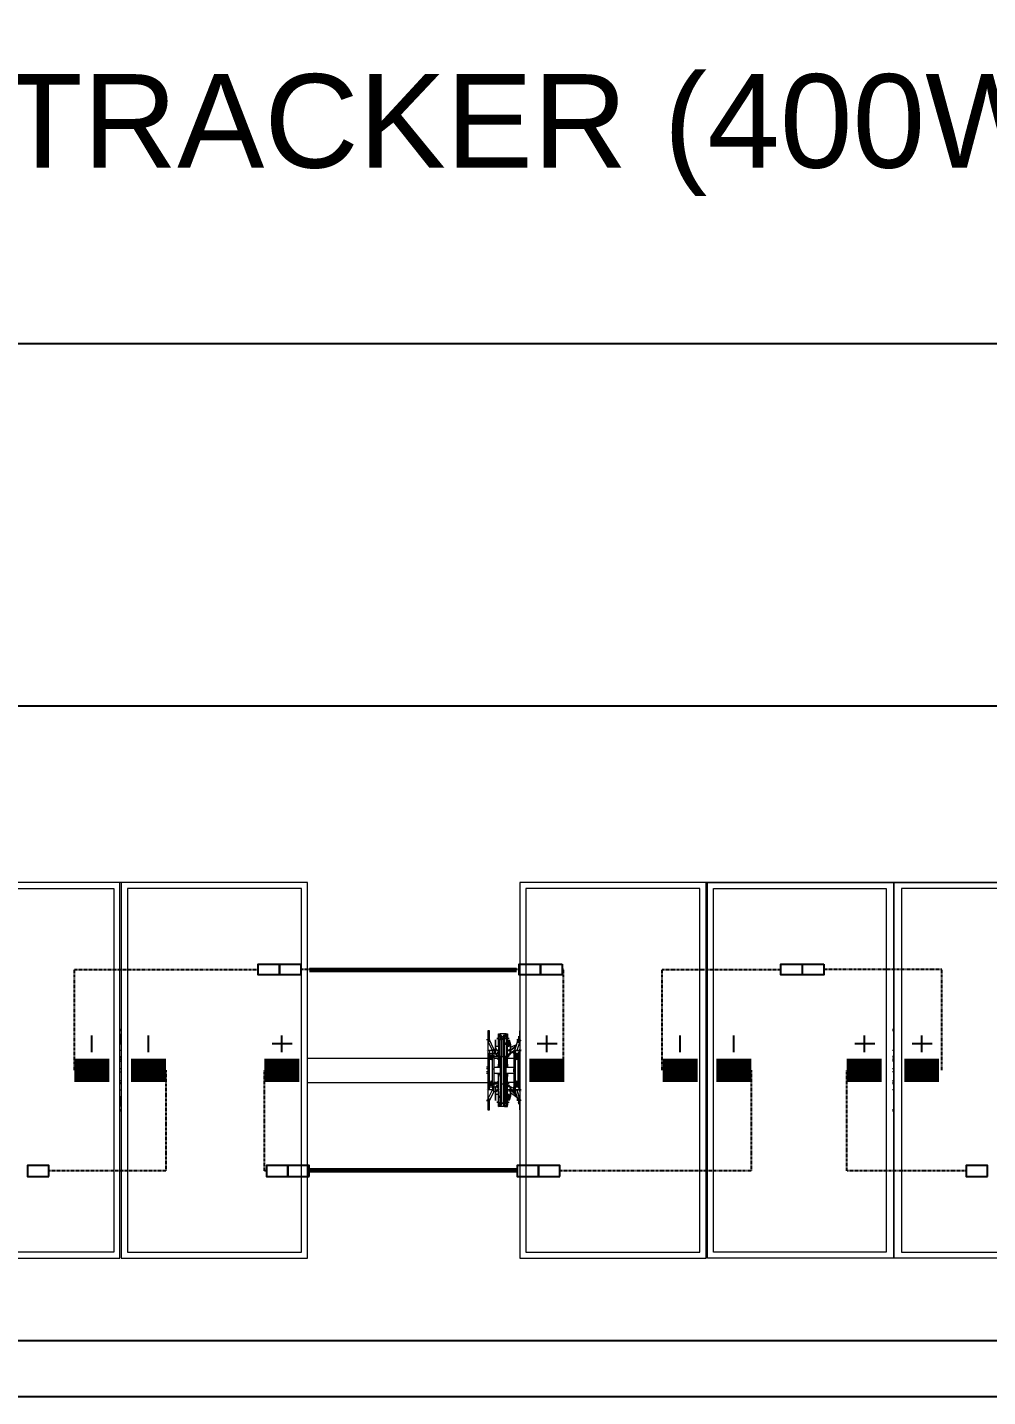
# Model space of a CAD drawing. Header units: feet. Extents: x -13743 to 68376, y -48 to 67763.
# Drawn here: x 3139.1 to 3344.3, y 1050.6 to 1343.3 of the extents above; entities that cross this region are included whole.
import ezdxf
from ezdxf.lldxf.tags import DXFTag

# ---------------------------------------------------------------- set-up
doc = ezdxf.new("R2010")
doc.units = ezdxf.units.FT
doc.header["$MEASUREMENT"] = 0
doc.linetypes.add('HIDDEN', pattern=[0.375, 0.25, -0.125])
for name, color, linetype in [('E-DC HARNESS-NEG', 170, 'DC HARNESS CABLE'), ('E-DC HARNESS-POS', 10, 'DC HARNESS CABLE'), ('E-HARN-COMP', 8, 'Continuous'), ('E-TRNK-CABL-NEG', 6, 'HIDDEN'), ('E-TRUNK-CABLE-POS', 6, 'HIDDEN'), ('G-ANNO-TEXT', 1, 'Continuous'), ('Polarity-Text', 7, 'Continuous')]:
    doc.layers.add(name, color=color, linetype=linetype)
doc.styles.add('NEI-A', font='arial.ttf')
doc.styles.get("Standard").update_dxf_attribs({"font": 'arial.ttf'})
tags = doc.linetypes.add('DC HARNESS CABLE', pattern='A,0.5,-0.2,["DH",Standard,S=0.1,R=0,X=-0.1,Y=-0.05],-0.2', length=0.9).pattern_tags.tags
tags[6] = DXFTag(74, 10)

# ---------------------------------------------------------------- blocks, each defined once
blk = doc.blocks.new('A$Ccdbb2b2c')
at = {"lineweight": 5}
for points in [[(6.0398, 0.4133), (7.8947, 0.4133)], [(8.128, 0.4133), (9.5696, 0.4133)], [(7.483, 0.2517), (7.4847, 0.2517)], [(7.483, 0.25), (7.4847, 0.25)], [(7.483, 0.235), (7.483, 0.2467), (7.483, 0.2433)], [(7.688, 0.2517), (7.6897, 0.2517)], [(7.688, 0.25), (7.6897, 0.25)], [(7.688, 0.235), (7.6897, 0.2467), (7.6897, 0.2433)], [(7.8947, 0.24), (7.8963, 0.24), (7.8947, 0.24), (7.8947, 0.2417), (7.8963, 0.2417), (7.8947, 0.2433), (7.8947, 0.25)], [(7.8947, 0.2433), (7.8947, 0.2433)], [(7.9063, 0.2417), (7.908, 0.2417), (7.908, 0.2333), (7.9063, 0.2333), (7.9063, 0.24), (7.9047, 0.235), (7.9047, 0.225), (7.9063, 0.2233), (7.9047, 0.225), (7.9063, 0.225), (7.908, 0.2233), (7.908, 0.225)], [(7.9113, 0.2417), (7.9113, 0.245), (7.9097, 0.245), (7.9097, 0.2467), (7.908, 0.2467), (7.908, 0.245), (7.908, 0.2433), (7.9097, 0.2433), (7.9113, 0.2433), (7.913, 0.2433), (7.9147, 0.2433), (7.9163, 0.2433), (7.918, 0.245), (7.918, 0.2467), (7.9163, 0.2467)], [(7.908, 0.2417), (7.9097, 0.2417), (7.9097, 0.2433), (7.908, 0.245), (7.908, 0.2433), (7.908, 0.235), (7.908, 0.2433)], [(7.913, 0.24), (7.913, 0.2433), (7.9113, 0.2433), (7.913, 0.2433), (7.9113, 0.245), (7.913, 0.245), (7.9113, 0.245), (7.9097, 0.2467), (7.9113, 0.2467), (7.9097, 0.2467), (7.9113, 0.2467), (7.9163, 0.2467), (7.9163, 0.245), (7.9147, 0.245), (7.9163, 0.245), (7.9147, 0.245), (7.9147, 0.2433), (7.9163, 0.2433), (7.9163, 0.2417)], [(7.9097, 0.2467), (7.9097, 0.2467)], [(7.9097, 0.2467), (7.9097, 0.245)], [(7.9097, 0.2433), (7.9113, 0.2433)], [(7.9113, 0.24), (7.913, 0.24), (7.913, 0.2217), (7.9113, 0.2217), (7.9113, 0.2417), (7.9097, 0.2417), (7.9097, 0.2217)], [(7.9163, 0.2217), (7.9163, 0.2417), (7.9147, 0.2417), (7.9147, 0.2217), (7.913, 0.2217), (7.913, 0.1917), (7.9113, 0.1917), (7.9113, 0.1717), (7.9097, 0.1717), (7.9097, 0.1917)], [(7.913, 0.2417), (7.9147, 0.2417), (7.9147, 0.245), (7.9163, 0.245), (7.918, 0.2467), (7.9163, 0.2467), (7.9163, 0.245)], [(7.918, 0.2433), (7.9163, 0.2433), (7.918, 0.2433), (7.918, 0.235), (7.918, 0.2433), (7.9163, 0.2433), (7.9147, 0.2433)], [(7.9163, 0.2467), (7.9163, 0.2467)], [(7.9213, 0.235), (7.9213, 0.225), (7.9213, 0.235), (7.9213, 0.24), (7.9213, 0.2333), (7.918, 0.2333), (7.918, 0.2417), (7.9197, 0.2417), (7.918, 0.2417)], [(7.928, 0.2383), (7.9297, 0.24), (7.928, 0.24), (7.928, 0.2433), (7.928, 0.25), (7.9297, 0.25), (7.9297, 0.1633), (7.928, 0.1633), (7.928, 0.17), (7.928, 0.1733), (7.9297, 0.1733), (7.928, 0.175)], [(8.333, 0.2517), (8.3347, 0.2517)], [(8.333, 0.25), (8.3347, 0.25)], [(8.333, 0.235), (8.3347, 0.2467), (8.3347, 0.2433)], [(7.483, 0.2283), (7.4847, 0.2283)], [(7.688, 0.2283), (7.6897, 0.2283)], [(7.9013, 0.1917), (7.8997, 0.1917), (7.898, 0.1917), (7.8963, 0.1917), (7.8963, 0.1933), (7.898, 0.1933), (7.898, 0.195), (7.8997, 0.1933), (7.8997, 0.22), (7.898, 0.22), (7.8963, 0.22), (7.8963, 0.2217), (7.898, 0.2217), (7.8997, 0.2217), (7.8997, 0.225), (7.9013, 0.225), (7.9013, 0.2283), (7.8997, 0.2283), (7.8997, 0.225), (7.8947, 0.225), (7.8947, 0.2283), (7.8963, 0.225), (7.8963, 0.2233), (7.8947, 0.2233), (7.8947, 0.19), (7.8963, 0.19), (7.8947, 0.19), (7.8947, 0.2233), (7.8963, 0.2233), (7.8963, 0.225), (7.8997, 0.225), (7.8997, 0.2283), (7.898, 0.2283), (7.8997, 0.2283), (7.8997, 0.23), (7.8963, 0.24), (7.8947, 0.2383), (7.898, 0.2283), (7.8997, 0.2283), (7.8997, 0.23), (7.8963, 0.24), (7.8947, 0.2383), (7.893, 0.24)], [(7.893, 0.23), (7.893, 0.23)], [(7.893, 0.2283), (7.893, 0.2283)], [(7.8947, 0.24), (7.8947, 0.24)], [(7.8947, 0.24), (7.8947, 0.24)], [(7.8947, 0.24), (7.8947, 0.24)], [(7.8947, 0.2383), (7.898, 0.2283), (7.8947, 0.2283)], [(7.8947, 0.2317), (7.8947, 0.23)], [(7.8947, 0.2283), (7.8947, 0.23)], [(7.8963, 0.2367), (7.8963, 0.24), (7.898, 0.24)], [(7.8963, 0.2383), (7.8963, 0.2367), (7.8963, 0.2383), (7.898, 0.2383)], [(7.9047, 0.225), (7.9047, 0.2267), (7.8997, 0.2283), (7.898, 0.2283), (7.8997, 0.2283), (7.9013, 0.2283), (7.9013, 0.225), (7.8997, 0.225), (7.9013, 0.225), (7.8997, 0.225), (7.9013, 0.225), (7.9013, 0.1883), (7.8997, 0.1883), (7.8997, 0.1917), (7.8997, 0.1933), (7.898, 0.1933), (7.8963, 0.1933), (7.8963, 0.22), (7.898, 0.22), (7.898, 0.2183), (7.8997, 0.22), (7.8997, 0.2217), (7.8997, 0.2233), (7.898, 0.2233), (7.8963, 0.2233), (7.8963, 0.2217), (7.8963, 0.22), (7.8963, 0.2217), (7.8963, 0.2233)], [(7.8997, 0.2317), (7.9047, 0.2283), (7.898, 0.235), (7.9047, 0.2317), (7.9047, 0.2333)], [(7.8997, 0.23), (7.9013, 0.2283), (7.9013, 0.2267), (7.9047, 0.225), (7.9047, 0.235)], [(7.9113, 0.2367), (7.9097, 0.2367), (7.9097, 0.2117), (7.9097, 0.21), (7.9113, 0.21), (7.9097, 0.21), (7.9113, 0.21), (7.9097, 0.21), (7.9013, 0.21)], [(7.9063, 0.235), (7.9063, 0.235)], [(7.9097, 0.2117), (7.908, 0.2117), (7.908, 0.2133), (7.908, 0.235)], [(7.908, 0.23), (7.908, 0.2333), (7.9097, 0.2333)], [(7.908, 0.2283), (7.9097, 0.2283)], [(7.9097, 0.235), (7.9113, 0.235)], [(7.9147, 0.24), (7.9163, 0.24)], [(7.9163, 0.235), (7.918, 0.235), (7.918, 0.2133), (7.918, 0.2117), (7.9163, 0.2117), (7.9163, 0.2367), (7.918, 0.2367)], [(7.9197, 0.2333), (7.918, 0.2333), (7.918, 0.23)], [(7.918, 0.2283), (7.9197, 0.2283)], [(7.9197, 0.24), (7.9197, 0.24)], [(7.9213, 0.235), (7.9213, 0.235)], [(7.9213, 0.2333), (7.9213, 0.2317)], [(7.9213, 0.2267), (7.9213, 0.225)], [(7.923, 0.23), (7.923, 0.2283), (7.9247, 0.2283)], [(7.923, 0.2283), (7.923, 0.225), (7.9247, 0.225), (7.923, 0.225), (7.923, 0.1883)], [(7.928, 0.24), (7.928, 0.24)], [(7.928, 0.2283), (7.9297, 0.2283), (7.9297, 0.225), (7.928, 0.225), (7.928, 0.2233)], [(7.9297, 0.24), (7.9313, 0.24)], [(7.9297, 0.2317), (7.9297, 0.23), (7.9297, 0.2283)], [(7.9297, 0.23), (7.9297, 0.23)], [(7.9313, 0.2283), (7.9313, 0.2283)], [(8.333, 0.2283), (8.3347, 0.2283)], [(7.483, 0.2217), (7.4847, 0.2217)], [(7.483, 0.22), (7.4847, 0.22)], [(7.483, 0.2183), (7.4847, 0.2183)], [(7.483, 0.2167), (7.4847, 0.2167)], [(7.6897, 0.2217), (7.688, 0.2217)], [(7.688, 0.22), (7.6897, 0.22)], [(7.688, 0.2183), (7.6897, 0.2183)], [(7.6897, 0.2167), (7.688, 0.2167)], [(7.8947, 0.225), (7.8947, 0.2233), (7.8947, 0.19), (7.8963, 0.19), (7.8963, 0.1917), (7.8963, 0.19), (7.898, 0.19), (7.8997, 0.19), (7.8997, 0.1917), (7.898, 0.1917), (7.898, 0.19), (7.8997, 0.1917), (7.8997, 0.1933)], [(7.8947, 0.2233), (7.8947, 0.225), (7.8947, 0.2233), (7.8963, 0.2233), (7.8963, 0.2217), (7.8963, 0.2233), (7.898, 0.2233), (7.8997, 0.2233), (7.8997, 0.2217), (7.8997, 0.225)], [(7.8997, 0.22), (7.8997, 0.2217), (7.9013, 0.2217), (7.8997, 0.2217), (7.898, 0.2217), (7.898, 0.2233), (7.8997, 0.2217), (7.8997, 0.22), (7.8997, 0.1933), (7.8997, 0.1917), (7.898, 0.19), (7.898, 0.1917), (7.8963, 0.1917), (7.8963, 0.1933), (7.898, 0.1933), (7.898, 0.195), (7.8997, 0.1933), (7.8997, 0.22), (7.898, 0.22), (7.8963, 0.22), (7.8947, 0.22), (7.8963, 0.22), (7.898, 0.22), (7.898, 0.2183), (7.8997, 0.22), (7.8997, 0.2217), (7.898, 0.2217), (7.8997, 0.2217), (7.898, 0.2217), (7.8997, 0.2217), (7.898, 0.2217), (7.8997, 0.2217), (7.898, 0.2217), (7.8997, 0.2217), (7.898, 0.2233), (7.898, 0.2217), (7.8963, 0.2217), (7.8963, 0.22), (7.8963, 0.1933), (7.8947, 0.1933), (7.8963, 0.1933), (7.8963, 0.1917), (7.8963, 0.19), (7.8963, 0.1883), (7.8947, 0.1883), (7.8947, 0.185), (7.8963, 0.1883), (7.8997, 0.1883), (7.8997, 0.185), (7.898, 0.185), (7.8997, 0.185), (7.8997, 0.1883), (7.8963, 0.1883), (7.8963, 0.19), (7.8963, 0.1917)], [(7.8963, 0.2233), (7.8963, 0.2233)], [(7.8963, 0.2233), (7.8963, 0.2233)], [(7.8963, 0.2233), (7.8963, 0.2233)], [(7.8963, 0.2217), (7.8963, 0.2217)], [(7.8963, 0.2217), (7.8963, 0.2217)], [(7.8963, 0.2217), (7.8963, 0.2217)], [(7.8963, 0.22), (7.8963, 0.22)], [(7.8963, 0.22), (7.8963, 0.22)], [(7.8963, 0.22), (7.8963, 0.22)], [(7.8963, 0.22), (7.8963, 0.1933)], [(7.898, 0.2233), (7.898, 0.2233)], [(7.898, 0.2233), (7.898, 0.2233)], [(7.898, 0.2233), (7.898, 0.2233)], [(7.898, 0.22), (7.898, 0.22)], [(7.898, 0.22), (7.898, 0.22)], [(7.898, 0.22), (7.898, 0.22)], [(7.8997, 0.225), (7.8997, 0.225)], [(7.8997, 0.2233), (7.8997, 0.2233)], [(7.8997, 0.2233), (7.8997, 0.2233)], [(7.8997, 0.2233), (7.8997, 0.2233)], [(7.8997, 0.2217), (7.8997, 0.2217)], [(7.8997, 0.2217), (7.8997, 0.2217)], [(7.8997, 0.2217), (7.8997, 0.2217)], [(7.8997, 0.22), (7.8997, 0.22)], [(7.8997, 0.22), (7.8997, 0.22)], [(7.8997, 0.22), (7.8997, 0.22)], [(7.908, 0.22), (7.9013, 0.22)], [(7.908, 0.2233), (7.9097, 0.2233)], [(7.923, 0.21), (7.9163, 0.21), (7.918, 0.21), (7.918, 0.2133), (7.918, 0.21), (7.9197, 0.21), (7.918, 0.21), (7.9197, 0.21), (7.918, 0.21), (7.9163, 0.21), (7.9163, 0.2117)], [(7.9197, 0.225), (7.9197, 0.2233), (7.9213, 0.225), (7.9197, 0.2233), (7.918, 0.2233)], [(7.923, 0.22), (7.918, 0.22)], [(7.9197, 0.22), (7.918, 0.2183)], [(7.9197, 0.2233), (7.9213, 0.225), (7.923, 0.225)], [(7.9197, 0.2217), (7.9213, 0.2217)], [(7.923, 0.225), (7.923, 0.225)], [(7.9247, 0.1933), (7.9247, 0.22), (7.9247, 0.2217), (7.9263, 0.2217), (7.9263, 0.2233), (7.9247, 0.2217), (7.9247, 0.22), (7.9263, 0.22), (7.928, 0.22), (7.928, 0.2217), (7.928, 0.2233), (7.9263, 0.2233), (7.9247, 0.2233), (7.9247, 0.2217), (7.9247, 0.225)], [(7.9247, 0.225), (7.9247, 0.225)], [(7.9247, 0.22), (7.9263, 0.2183), (7.9263, 0.22), (7.928, 0.22), (7.928, 0.2217), (7.9263, 0.2217), (7.928, 0.2217), (7.928, 0.2233), (7.9297, 0.2233), (7.9297, 0.19), (7.928, 0.19)], [(7.9247, 0.2233), (7.9247, 0.2233)], [(7.9247, 0.2217), (7.9247, 0.2217)], [(7.9247, 0.22), (7.9247, 0.22)], [(7.9263, 0.2233), (7.9263, 0.2233)], [(7.9263, 0.2217), (7.928, 0.2217)], [(7.9263, 0.2217), (7.928, 0.2217)], [(7.9263, 0.2217), (7.928, 0.2217)], [(7.9263, 0.2217), (7.928, 0.2217)], [(7.9263, 0.2217), (7.928, 0.2217)], [(7.9263, 0.2217), (7.928, 0.2217)], [(7.9263, 0.22), (7.9263, 0.22)], [(7.928, 0.2233), (7.928, 0.2233)], [(7.928, 0.2217), (7.928, 0.2217)], [(7.928, 0.22), (7.928, 0.22)], [(7.928, 0.1933), (7.928, 0.22)], [(7.9297, 0.225), (7.9297, 0.2233)], [(8.128, 0.22), (7.9297, 0.22)], [(8.3347, 0.2217), (8.333, 0.2217)], [(8.333, 0.22), (8.3347, 0.22)], [(8.333, 0.2183), (8.3347, 0.2183)], [(8.3347, 0.2167), (8.333, 0.2167)], [(7.483, 0.2083), (7.4847, 0.2083)], [(7.483, 0.205), (7.4847, 0.205)], [(7.688, 0.2083), (7.6897, 0.2083)], [(7.6897, 0.205), (7.688, 0.205)], [(7.8947, 0.21), (7.8963, 0.21)], [(7.8947, 0.2083), (7.8963, 0.2083)], [(7.8947, 0.205), (7.8963, 0.205)], [(7.8947, 0.2033), (7.8963, 0.2033)], [(7.9013, 0.205), (7.9013, 0.2083)], [(7.9013, 0.2033), (7.9097, 0.2033), (7.9113, 0.2033), (7.9097, 0.2033), (7.908, 0.2033), (7.9097, 0.2033), (7.9113, 0.2033), (7.9097, 0.2033), (7.908, 0.2033), (7.908, 0.2), (7.908, 0.2033)], [(7.908, 0.21), (7.9097, 0.21), (7.908, 0.21), (7.9097, 0.21), (7.9113, 0.21)], [(7.908, 0.1783), (7.908, 0.17), (7.908, 0.1783), (7.908, 0.2), (7.908, 0.2017), (7.9097, 0.2017)], [(7.9113, 0.2033), (7.9097, 0.2033), (7.9097, 0.2017), (7.9097, 0.1767), (7.9113, 0.1767)], [(7.9163, 0.2017), (7.918, 0.2017), (7.918, 0.2), (7.918, 0.2033), (7.9163, 0.2033), (7.923, 0.2033)], [(7.9163, 0.1783), (7.918, 0.1783), (7.918, 0.2), (7.918, 0.2033), (7.9163, 0.2033), (7.9163, 0.1767), (7.918, 0.1767)], [(7.918, 0.2033), (7.9197, 0.2033)], [(7.9247, 0.2083), (7.923, 0.2083), (7.923, 0.205)], [(7.9297, 0.21), (7.9313, 0.21)], [(7.9297, 0.2083), (7.9313, 0.2083)], [(7.9297, 0.205), (7.9313, 0.205)], [(7.9297, 0.2033), (7.9313, 0.2033)], [(8.333, 0.2083), (8.3347, 0.2083)], [(8.3347, 0.205), (8.333, 0.205)], [(7.483, 0.195), (7.4847, 0.195)], [(7.483, 0.1933), (7.4847, 0.1933)], [(7.483, 0.1917), (7.4847, 0.1917)], [(7.483, 0.185), (7.4847, 0.185)], [(7.688, 0.195), (7.6897, 0.195)], [(7.6897, 0.1933), (7.688, 0.1933)], [(7.688, 0.1917), (7.6897, 0.1917)], [(7.6897, 0.185), (7.688, 0.185)], [(7.893, 0.185), (7.893, 0.185)], [(7.893, 0.1833), (7.893, 0.1833)], [(7.8947, 0.19), (7.8947, 0.1883), (7.8947, 0.1867), (7.8947, 0.1883), (7.8963, 0.1883), (7.8963, 0.19), (7.8963, 0.1917)], [(7.8947, 0.1883), (7.8947, 0.19), (7.8947, 0.1883), (7.8963, 0.1883), (7.8947, 0.185), (7.898, 0.185), (7.8947, 0.175), (7.8963, 0.1733), (7.8997, 0.1833), (7.8997, 0.185), (7.898, 0.185), (7.8947, 0.175), (7.8963, 0.1733), (7.8997, 0.1833), (7.8997, 0.185), (7.898, 0.185), (7.8947, 0.185), (7.8963, 0.1883), (7.8997, 0.1883), (7.8997, 0.185), (7.898, 0.185), (7.8997, 0.185), (7.8997, 0.1833), (7.8963, 0.1733), (7.8947, 0.1733), (7.8947, 0.1717), (7.8963, 0.1717), (7.8947, 0.17), (7.8947, 0.1633), (7.8947, 0.17), (7.8963, 0.1717), (7.8947, 0.17), (7.8963, 0.17)], [(7.8947, 0.175), (7.898, 0.185), (7.8947, 0.185), (7.8947, 0.1833), (7.8947, 0.1817), (7.8947, 0.1683)], [(7.8963, 0.1933), (7.8963, 0.1933)], [(7.8963, 0.1933), (7.8963, 0.1933)], [(7.8963, 0.1933), (7.8963, 0.1933)], [(7.898, 0.1917), (7.8963, 0.1917)], [(7.8963, 0.1917), (7.8963, 0.1917)], [(7.8963, 0.1917), (7.8963, 0.1917)], [(7.8963, 0.1917), (7.8963, 0.1917)], [(7.8963, 0.19), (7.8963, 0.19)], [(7.8963, 0.19), (7.898, 0.19)], [(7.8963, 0.19), (7.8963, 0.19)], [(7.8963, 0.19), (7.8963, 0.19)], [(7.898, 0.1933), (7.898, 0.1933)], [(7.898, 0.1933), (7.898, 0.1933)], [(7.898, 0.1933), (7.898, 0.1933)], [(7.898, 0.1917), (7.8997, 0.1917)], [(7.898, 0.1917), (7.8997, 0.1917)], [(7.898, 0.1917), (7.8997, 0.1917)], [(7.898, 0.1917), (7.8997, 0.1917)], [(7.898, 0.1917), (7.8997, 0.1917)], [(7.898, 0.1917), (7.8997, 0.1917)], [(7.898, 0.1917), (7.8997, 0.1917)], [(7.898, 0.1917), (7.8997, 0.1917)], [(7.898, 0.1917), (7.8997, 0.1917)], [(7.898, 0.1917), (7.8997, 0.1917)], [(7.898, 0.1917), (7.8997, 0.1917)], [(7.898, 0.1917), (7.8997, 0.1917)], [(7.898, 0.1917), (7.8997, 0.1917)], [(7.898, 0.1917), (7.8997, 0.1917)], [(7.898, 0.19), (7.898, 0.19)], [(7.898, 0.19), (7.8997, 0.19)], [(7.898, 0.19), (7.898, 0.19)], [(7.898, 0.19), (7.898, 0.19)], [(7.8997, 0.1817), (7.9047, 0.185), (7.898, 0.1783)], [(7.898, 0.1767), (7.9047, 0.1817), (7.9047, 0.18)], [(7.8997, 0.1933), (7.8997, 0.1933)], [(7.8997, 0.1933), (7.8997, 0.1933)], [(7.8997, 0.1933), (7.8997, 0.1933)], [(7.8997, 0.1917), (7.8997, 0.1917)], [(7.8997, 0.1917), (7.8997, 0.1917)], [(7.8997, 0.19), (7.8997, 0.1917)], [(7.8997, 0.1917), (7.8997, 0.1917)], [(7.8997, 0.19), (7.8997, 0.19)], [(7.8997, 0.19), (7.8997, 0.19)], [(7.9047, 0.1783), (7.9047, 0.1883), (7.9063, 0.19), (7.9047, 0.1883), (7.9047, 0.1867), (7.8997, 0.1833), (7.9013, 0.185), (7.9013, 0.1883), (7.8997, 0.1883)], [(7.8997, 0.19), (7.8997, 0.19)], [(7.9013, 0.185), (7.8997, 0.185), (7.9013, 0.185), (7.9013, 0.1883), (7.8997, 0.1883), (7.9013, 0.1883), (7.8997, 0.1883), (7.9013, 0.1883), (7.9013, 0.185), (7.9013, 0.1867), (7.9047, 0.1883), (7.9063, 0.1833), (7.9063, 0.185), (7.908, 0.185), (7.908, 0.19), (7.9063, 0.19), (7.9063, 0.1883), (7.9047, 0.1883), (7.9047, 0.1783), (7.9063, 0.1733), (7.9063, 0.18), (7.908, 0.18), (7.908, 0.1833)], [(7.8997, 0.1883), (7.8997, 0.1883)], [(7.8997, 0.1883), (7.8997, 0.1883)], [(7.8997, 0.1883), (7.8997, 0.1883)], [(7.9013, 0.1933), (7.908, 0.1933)], [(7.9013, 0.1883), (7.9013, 0.1883)], [(7.908, 0.1883), (7.908, 0.19), (7.9063, 0.1883)], [(7.9097, 0.1683), (7.9097, 0.1667), (7.9147, 0.1667), (7.918, 0.1667), (7.918, 0.1683), (7.9163, 0.17), (7.9163, 0.1717), (7.9147, 0.1717), (7.9147, 0.1917), (7.913, 0.1917), (7.913, 0.1717), (7.9113, 0.1717), (7.9113, 0.1683), (7.9097, 0.1683), (7.9097, 0.1667), (7.908, 0.1667), (7.908, 0.1683), (7.9097, 0.17), (7.9097, 0.1717), (7.908, 0.1717)], [(7.908, 0.19), (7.9097, 0.19)], [(7.908, 0.185), (7.9097, 0.185)], [(7.9163, 0.1917), (7.9163, 0.1717), (7.9147, 0.1717), (7.9147, 0.1683), (7.9163, 0.1683), (7.9147, 0.1683), (7.9163, 0.1683), (7.9163, 0.1667), (7.918, 0.1667), (7.9163, 0.1683), (7.9147, 0.1683)], [(7.918, 0.195), (7.9197, 0.1933)], [(7.918, 0.1933), (7.923, 0.1933)], [(7.9197, 0.19), (7.918, 0.19)], [(7.918, 0.185), (7.9197, 0.185)], [(7.918, 0.1833), (7.918, 0.18), (7.9213, 0.18), (7.9213, 0.1817)], [(7.9197, 0.1917), (7.9213, 0.1917)], [(7.9213, 0.1883), (7.9197, 0.19), (7.9213, 0.1883), (7.9197, 0.19), (7.9197, 0.1883)], [(7.9247, 0.185), (7.923, 0.185), (7.923, 0.1883), (7.9247, 0.1883), (7.923, 0.1883), (7.9213, 0.1883), (7.9213, 0.1783)], [(7.9213, 0.18), (7.9213, 0.1733), (7.9213, 0.1883), (7.9213, 0.1867)], [(7.9247, 0.1883), (7.9247, 0.1917), (7.9247, 0.1933), (7.9263, 0.195), (7.9263, 0.1933), (7.928, 0.1933), (7.928, 0.1917), (7.928, 0.1933), (7.9263, 0.1933), (7.9247, 0.1933), (7.9247, 0.1917), (7.9247, 0.19), (7.9263, 0.19), (7.928, 0.19), (7.928, 0.1917), (7.9263, 0.1917), (7.9263, 0.19), (7.9247, 0.1917), (7.9263, 0.1917), (7.928, 0.1917), (7.9263, 0.1917), (7.928, 0.1917), (7.9263, 0.1917), (7.928, 0.1917), (7.9263, 0.1917), (7.928, 0.1917), (7.9263, 0.1917), (7.928, 0.1917), (7.928, 0.19), (7.928, 0.1883), (7.9247, 0.1883), (7.9247, 0.185), (7.923, 0.1833), (7.928, 0.1733), (7.928, 0.175), (7.9297, 0.175), (7.9247, 0.185), (7.928, 0.185), (7.9297, 0.185)], [(7.923, 0.1883), (7.923, 0.1883)], [(7.923, 0.1833), (7.923, 0.185)], [(7.9247, 0.1933), (7.9247, 0.1933)], [(7.9247, 0.1917), (7.9247, 0.1917)], [(7.9247, 0.19), (7.9247, 0.19)], [(7.9247, 0.1883), (7.9247, 0.1883)], [(7.9263, 0.1933), (7.9263, 0.1933)], [(7.9263, 0.19), (7.9263, 0.19)], [(7.928, 0.1933), (7.928, 0.1933)], [(7.928, 0.1917), (7.928, 0.1917)], [(7.928, 0.19), (7.928, 0.19)], [(7.928, 0.185), (7.928, 0.1883), (7.9297, 0.1883), (7.9297, 0.185), (7.9297, 0.1833), (7.9297, 0.1817)], [(8.128, 0.1933), (7.9297, 0.1933)], [(7.9297, 0.19), (7.9297, 0.1883)], [(7.9297, 0.1833), (7.9297, 0.1833)], [(7.9313, 0.185), (7.9313, 0.185)], [(8.333, 0.195), (8.3347, 0.195)], [(8.3347, 0.1933), (8.333, 0.1933)], [(8.333, 0.1917), (8.3347, 0.1917)], [(8.3347, 0.185), (8.333, 0.185)], [(7.483, 0.17), (7.483, 0.1667), (7.483, 0.1783)], [(7.483, 0.1667), (7.483, 0.1667)], [(7.6897, 0.17), (7.6897, 0.1667), (7.688, 0.1783)], [(7.6897, 0.1667), (7.6897, 0.1667)], [(7.8963, 0.1733), (7.8947, 0.175), (7.893, 0.1733)], [(7.8947, 0.1733), (7.8947, 0.1733)], [(7.8947, 0.1733), (7.8947, 0.1733)], [(7.8947, 0.1733), (7.8947, 0.1733)], [(7.8947, 0.1633), (7.8947, 0.17), (7.8963, 0.17), (7.8947, 0.17), (7.8947, 0.1683), (7.8947, 0.1667)], [(7.8947, 0.17), (7.8947, 0.17)], [(7.8947, 0.1667), (7.8947, 0.1667)], [(7.898, 0.175), (7.8963, 0.175), (7.8963, 0.1767), (7.8963, 0.175)], [(7.8963, 0.1767), (7.8963, 0.1733), (7.898, 0.1733)], [(7.9097, 0.18), (7.908, 0.18), (7.908, 0.1717), (7.9063, 0.1717)], [(7.9063, 0.1783), (7.9063, 0.1783)], [(7.908, 0.17), (7.908, 0.1683), (7.908, 0.17), (7.9097, 0.17), (7.9113, 0.17), (7.913, 0.17)], [(7.9097, 0.1783), (7.9113, 0.1783)], [(7.9097, 0.17), (7.9113, 0.17)], [(7.9113, 0.1667), (7.9097, 0.1667), (7.9113, 0.1667), (7.9097, 0.1667), (7.9113, 0.1683), (7.913, 0.1683), (7.9113, 0.1683)], [(7.9097, 0.1667), (7.9097, 0.1667)], [(7.913, 0.1717), (7.913, 0.17), (7.9147, 0.17), (7.9163, 0.17), (7.9147, 0.17), (7.9163, 0.17), (7.918, 0.17), (7.9163, 0.17), (7.918, 0.17), (7.918, 0.1783), (7.918, 0.17), (7.9163, 0.17), (7.918, 0.17), (7.918, 0.1683), (7.918, 0.17)], [(7.9163, 0.1667), (7.9163, 0.1683)], [(7.9163, 0.1667), (7.9163, 0.1667)], [(7.918, 0.1717), (7.9197, 0.1717), (7.918, 0.1717), (7.918, 0.18), (7.9197, 0.18)], [(7.9197, 0.1733), (7.9197, 0.1733)], [(7.9213, 0.1783), (7.9213, 0.1783)], [(7.928, 0.17), (7.9297, 0.17), (7.928, 0.17)], [(8.3347, 0.17), (8.3347, 0.1667), (8.333, 0.1783)], [(8.3347, 0.1667), (8.3347, 0.1667)], [(7.483, 0.1633), (7.4847, 0.1633)], [(7.483, 0.1617), (7.4847, 0.1617)], [(7.688, 0.1633), (7.6897, 0.1633)], [(7.688, 0.1617), (7.6897, 0.1617)], [(8.333, 0.1633), (8.3347, 0.1633)], [(8.333, 0.1617), (8.3347, 0.1617)]]:
    blk.add_lwpolyline(points, dxfattribs=at)
for points in [[(7.278, 0.4133), (7.278, 0), (7.483, 0), (7.483, 0.4133)], [(7.688, 0.4133), (7.483, 0.4133), (7.483, 0), (7.688, 0)], [(7.6897, 0), (7.6897, 0.4133), (7.8947, 0.4133), (7.8947, 0)], [(8.333, 0.4133), (8.333, 0), (8.128, 0), (8.128, 0.4133)], [(8.3347, 0.4133), (8.5397, 0.4133), (8.5397, 0), (8.3347, 0)], [(7.4747, 0.4067), (7.4747, 0.0067), (7.2847, 0.0067), (7.2847, 0.4067)], [(7.4914, 0.0067), (7.6814, 0.0067), (7.6814, 0.4067), (7.4914, 0.4067)], [(7.6964, 0.0067), (7.6964, 0.4067), (7.888, 0.4067), (7.888, 0.0067)], [(8.1347, 0.4067), (8.3263, 0.4067), (8.3263, 0.0067), (8.1347, 0.0067)], [(8.3413, 0.4067), (8.3413, 0.0067), (8.5313, 0.0067), (8.5313, 0.4067)], [(7.8963, 0.2433), (7.8947, 0.2433), (7.8963, 0.2417), (7.8947, 0.2417), (7.8947, 0.24), (7.8947, 0.2417), (7.8963, 0.2417), (7.8947, 0.2433), (7.8947, 0.25), (7.8947, 0.2433), (7.8963, 0.2433), (7.8947, 0.2433)], [(7.9113, 0.2433), (7.9097, 0.2433)], [(7.913, 0.245), (7.9113, 0.245)], [(7.918, 0.245), (7.918, 0.2433), (7.9163, 0.2433), (7.918, 0.2433)], [(7.9297, 0.2433), (7.928, 0.2433)], [(7.8947, 0.2283), (7.893, 0.2283), (7.8947, 0.2283), (7.8947, 0.23)], [(7.8947, 0.2267), (7.8947, 0.225), (7.8963, 0.225), (7.8947, 0.2283), (7.898, 0.2283), (7.8997, 0.2283), (7.8997, 0.23), (7.8963, 0.24), (7.8947, 0.2383), (7.898, 0.2283), (7.8947, 0.2283), (7.8963, 0.225), (7.8947, 0.225)], [(7.8963, 0.2217), (7.898, 0.2217), (7.898, 0.2233), (7.8997, 0.2217), (7.898, 0.2217), (7.8997, 0.2217), (7.898, 0.2217), (7.8997, 0.2217), (7.898, 0.2217), (7.8997, 0.2217), (7.898, 0.2217), (7.8997, 0.2217), (7.8997, 0.225), (7.9013, 0.225), (7.9013, 0.2283), (7.8997, 0.23), (7.9013, 0.2283), (7.8997, 0.2283), (7.8997, 0.225), (7.8963, 0.225), (7.8963, 0.2233), (7.8963, 0.2217), (7.8963, 0.22), (7.898, 0.22), (7.898, 0.2183), (7.8997, 0.22), (7.898, 0.22), (7.8963, 0.22), (7.8963, 0.2217), (7.898, 0.2217), (7.8997, 0.2217), (7.898, 0.2217), (7.8997, 0.2217), (7.898, 0.2217), (7.8997, 0.2217), (7.898, 0.2217), (7.8997, 0.2217), (7.8997, 0.2233), (7.898, 0.2233), (7.8963, 0.2233)], [(7.9063, 0.23), (7.9047, 0.225), (7.9063, 0.225), (7.9063, 0.2233), (7.908, 0.2233), (7.908, 0.2283), (7.9063, 0.2283)], [(7.9213, 0.225), (7.9197, 0.225), (7.9197, 0.2233), (7.918, 0.2283), (7.9197, 0.2283), (7.9197, 0.23), (7.9213, 0.23)], [(7.9247, 0.2283), (7.923, 0.23), (7.928, 0.24), (7.928, 0.2383), (7.9297, 0.2383), (7.9247, 0.2283), (7.928, 0.2283), (7.928, 0.225), (7.9247, 0.225)], [(7.8963, 0.22), (7.8947, 0.22)], [(7.898, 0.2233), (7.8963, 0.2217), (7.898, 0.22), (7.8997, 0.2217)], [(7.898, 0.2233), (7.8963, 0.2217), (7.898, 0.22), (7.8997, 0.2217)], [(7.898, 0.2233), (7.8963, 0.2217), (7.898, 0.22), (7.8997, 0.2217)], [(7.8997, 0.2217), (7.898, 0.2217), (7.8997, 0.2217), (7.8997, 0.22)], [(7.908, 0.2217), (7.9063, 0.2217)], [(7.9097, 0.2217), (7.908, 0.2217)], [(7.9097, 0.2217), (7.908, 0.2217)], [(7.908, 0.2133), (7.908, 0.21)], [(7.9113, 0.2217), (7.9113, 0.1917), (7.9097, 0.1917), (7.9097, 0.2217)], [(7.9147, 0.1917), (7.9147, 0.2217), (7.9163, 0.2217), (7.9163, 0.1917)], [(7.9213, 0.2217), (7.9197, 0.2217), (7.918, 0.2217), (7.923, 0.2217), (7.9197, 0.2217)], [(7.9263, 0.2233), (7.9247, 0.2217), (7.9263, 0.22), (7.928, 0.2217)], [(7.928, 0.2217), (7.9263, 0.2217)], [(7.8963, 0.21), (7.8947, 0.21)], [(7.8963, 0.2083), (7.8947, 0.2083)], [(7.8963, 0.205), (7.8947, 0.205)], [(7.8963, 0.2033), (7.8947, 0.2033)], [(7.9197, 0.2033), (7.918, 0.2033)], [(7.9197, 0.2033), (7.918, 0.2033)], [(7.893, 0.185), (7.8947, 0.185), (7.8947, 0.1833), (7.8947, 0.185)], [(7.8997, 0.1933), (7.8997, 0.1917), (7.8997, 0.19), (7.898, 0.19), (7.8963, 0.19), (7.8963, 0.1917), (7.8963, 0.1933), (7.8947, 0.1933), (7.8963, 0.1933), (7.8963, 0.1917), (7.8963, 0.1933), (7.898, 0.1933), (7.898, 0.195), (7.8997, 0.1933), (7.8997, 0.1917), (7.898, 0.19), (7.898, 0.1917), (7.8997, 0.1917), (7.8997, 0.1883), (7.8997, 0.1917), (7.898, 0.1917), (7.8997, 0.1917), (7.898, 0.1917), (7.8997, 0.1917), (7.898, 0.1917), (7.8997, 0.1917), (7.898, 0.1917), (7.8997, 0.1917), (7.8997, 0.1933), (7.898, 0.1933), (7.8963, 0.1933), (7.898, 0.1933)], [(7.898, 0.1933), (7.8963, 0.1917), (7.898, 0.19), (7.8997, 0.1917)], [(7.898, 0.1933), (7.8963, 0.1917), (7.898, 0.19), (7.8997, 0.1917)], [(7.898, 0.1933), (7.8963, 0.1917), (7.898, 0.19), (7.8997, 0.1917)], [(7.8997, 0.1917), (7.898, 0.1917)], [(7.8997, 0.1833), (7.9013, 0.185), (7.8997, 0.185), (7.9013, 0.185)], [(7.908, 0.1917), (7.9063, 0.1917)], [(7.9097, 0.1917), (7.908, 0.1917)], [(7.9097, 0.1917), (7.908, 0.1917)], [(7.9213, 0.1917), (7.9197, 0.1917), (7.918, 0.1917), (7.923, 0.1917), (7.9197, 0.1917)], [(7.9213, 0.1833), (7.9213, 0.1883), (7.9197, 0.1883), (7.9197, 0.19), (7.918, 0.185), (7.9197, 0.185), (7.9197, 0.1833)], [(7.9263, 0.1933), (7.9247, 0.1917), (7.9263, 0.19), (7.928, 0.1917)], [(7.8947, 0.1733), (7.8947, 0.1717), (7.8963, 0.1717), (7.8947, 0.1717)], [(7.9113, 0.17), (7.9097, 0.17)], [(7.913, 0.17), (7.9113, 0.17)], [(7.913, 0.1683), (7.9113, 0.1683)], [(7.9163, 0.1683), (7.9147, 0.1683)], [(7.9313, 0.1733), (7.9297, 0.1733)]]:
    blk.add_lwpolyline(points, close=True, dxfattribs=at)

msp = doc.modelspace()

# ---------------------------------------------------------------- linework, layer by layer
at = {"layer": 'E-DC HARNESS-NEG', "ltscale": 0.5}
msp.add_lwpolyline([(2889.29, 1050.57), (3528.96, 1050.57)], dxfattribs=at)
at = {"layer": 'E-DC HARNESS-POS', "ltscale": 0.5}
msp.add_lwpolyline([(2888.42, 1062.57), (3489.95, 1062.57)], dxfattribs=at)
at = {"layer": 'E-HARN-COMP'}
for points in [[(3192.97, 1143.04), (3192.97, 1140.71), (3188.41, 1140.71), (3188.41, 1143.04)], [(3197.54, 1143.04), (3197.54, 1140.71), (3192.97, 1140.71), (3192.97, 1143.04)], [(3248.78, 1143.04), (3248.78, 1140.71), (3244.22, 1140.71), (3244.22, 1143.04)], [(3253.35, 1143.04), (3253.35, 1140.71), (3248.78, 1140.71), (3248.78, 1143.04)], [(3304.72, 1143.04), (3304.72, 1140.71), (3300.15, 1140.71), (3300.15, 1143.04)], [(3309.3, 1143.04), (3309.3, 1140.71), (3304.74, 1140.71), (3304.74, 1143.04)], [(3143.62, 1097.64), (3143.62, 1099.97), (3139.06, 1099.97), (3139.06, 1097.64)], [(3194.77, 1097.64), (3194.77, 1099.97), (3190.2, 1099.97), (3190.2, 1097.64)], [(3199.33, 1097.64), (3199.33, 1099.97), (3194.77, 1099.97), (3194.77, 1097.64)], [(3248.32, 1097.64), (3248.32, 1099.97), (3243.75, 1099.97), (3243.75, 1097.64)], [(3252.88, 1097.64), (3252.88, 1099.97), (3248.32, 1099.97), (3248.32, 1097.64)], [(3344.33, 1097.64), (3344.33, 1099.97), (3339.77, 1099.97), (3339.77, 1097.64)]]:
    msp.add_lwpolyline(points, close=True, dxfattribs=at)
at = {"layer": 'E-HARN-COMP', "const_width": 5}
for points in [[(3149.1, 1120.34), (3156.56, 1120.34)], [(3168.69, 1120.34), (3161.24, 1120.34)], [(3189.72, 1120.34), (3197.18, 1120.34)], [(3253.82, 1120.34), (3246.37, 1120.34)], [(3274.9, 1120.34), (3282.35, 1120.34)], [(3293.82, 1120.34), (3286.36, 1120.34)], [(3314.22, 1120.34), (3321.68, 1120.34)], [(3333.97, 1120.34), (3326.52, 1120.34)]]:
    msp.add_lwpolyline(points, dxfattribs=at)
at = {"layer": 'E-TRNK-CABL-NEG', "ltscale": 0.1}
for points in [[(3149.1, 1120.34), (3149.1, 1141.88), (3188.41, 1141.88)], [(3274.79, 1120.34), (3274.79, 1141.88), (3300.17, 1141.88)], [(3168.69, 1120.34), (3168.69, 1098.81), (3143.62, 1098.81)], [(3293.81, 1120.34), (3293.81, 1098.81), (3252.69, 1098.81)]]:
    msp.add_lwpolyline(points, dxfattribs=at)
at = {"layer": 'E-TRNK-CABL-NEG', "color": 7, "linetype": 'Continuous', "ltscale": 0.1, "const_width": 1}
for points in [[(3199.36, 1141.76), (3243.62, 1141.76)], [(3199.36, 1098.94), (3243.62, 1098.94)]]:
    msp.add_lwpolyline(points, dxfattribs=at)
at = {"layer": 'E-TRUNK-CABLE-POS', "ltscale": 0.1}
for points in [[(3244.31, 1141.88), (3197.54, 1141.88)], [(3248.78, 1141.88), (3248.78, 1141.88)], [(3253.65, 1120.34), (3253.65, 1141.88), (3253.35, 1141.88)], [(3334.53, 1120.34), (3334.53, 1141.88), (3309.3, 1141.88)], [(3190.2, 1098.81), (3189.72, 1098.81), (3189.72, 1120.34)], [(3339.62, 1098.81), (3314.22, 1098.81), (3314.22, 1120.34)], [(3194.77, 1098.81), (3194.77, 1098.81)], [(3243.75, 1098.81), (3199.33, 1098.81)]]:
    msp.add_lwpolyline(points, dxfattribs=at)
at = {"layer": 'G-ANNO-TEXT', "flags": 128}
for points in [[(2203.1, 1262.04, -0.463783), (2215.87, 1275.69), (3424.42, 1275.69, 0.298343), (3442.93, 1289.34, 0.298343), (3461.44, 1275.69), (4751.62, 1275.69, -0.4246), (4771.16, 1262.04)], [(2203.1, 1184.57, -0.298343), (2221.61, 1198.22), (2768.98, 1198.22, 0.298343), (2787.49, 1211.87, 0.298343), (2806, 1198.22), (3465.6, 1198.22, -0.298343), (3484.1, 1184.57)]]:
    msp.add_lwpolyline(points, format="xyb", dxfattribs=at)
at = {"layer": 'Polarity-Text'}
for p, q in [((3152.75, 1127.81), (3152.75, 1124.19)), ((3164.89, 1127.81), (3164.89, 1124.19)), ((3193.41, 1127.81), (3193.41, 1124.19)), ((3250.06, 1127.81), (3250.06, 1124.19)), ((3278.55, 1127.81), (3278.55, 1124.19)), ((3290.01, 1127.81), (3290.01, 1124.19)), ((3317.92, 1127.81), (3317.92, 1124.19)), ((3330.21, 1127.81), (3330.21, 1124.19)), ((3195.69, 1126), (3191.41, 1126)), ((3252.33, 1126), (3248.06, 1126)), ((3320.19, 1126), (3315.92, 1126)), ((3332.48, 1126), (3328.21, 1126))]:
    msp.add_line(p, q, dxfattribs=at)

# ---------------------------------------------------------------- block references
at = {"xscale": -194.318304, "yscale": 194.318304, "zscale": 194.318304}
msp.add_blockref('A$Ccdbb2b2c', (4778.39, 1080.18), dxfattribs=at)

# ---------------------------------------------------------------- texts
at = {"layer": 'G-ANNO-TEXT', "insert": (3841.65, 1333.3), "char_height": 20, "width": 845.316, "attachment_point": 3, "style": 'NEI-A', "bg_fill": 3, "box_fill_scale": 1.5, "bg_fill_color": 256, "bg_fill_transparency": 0}
msp.add_mtext('NEXTRACKER (400W) - SHORT TRACKER  (54 MODULES)', dxfattribs=at)

doc.saveas('drawing.dxf')
